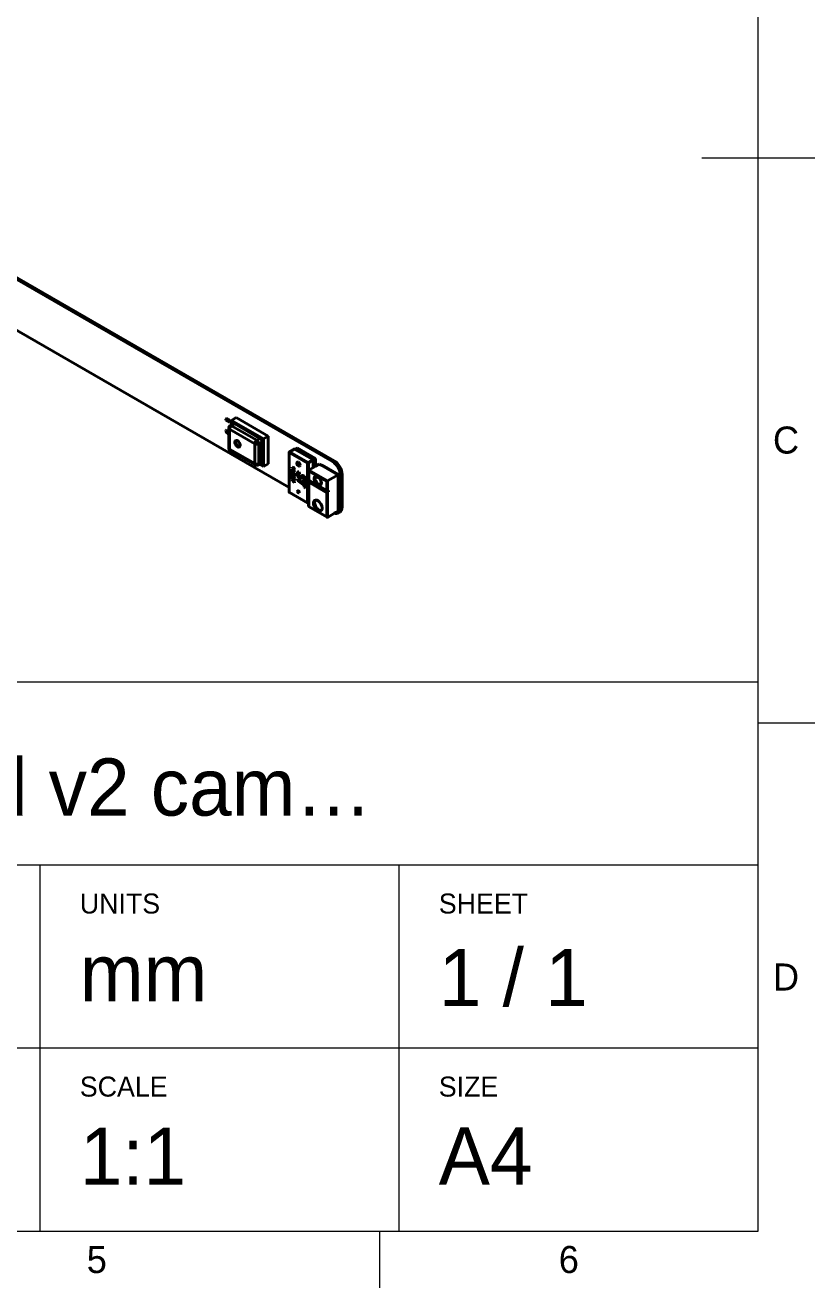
# Model space of a CAD drawing. Header units: millimetres. Extents: x 15 to 292, y 5 to 205.
# Drawn here: x 222.2 to 292, y 5 to 116.7 of the extents above; entities that cross this region are included whole.
import ezdxf

# ---------------------------------------------------------------- set-up
doc = ezdxf.new("R2010")
doc.units = ezdxf.units.MM
doc.layers.add('Border', color=7, linetype='Continuous')
doc.layers.add('Geometries', color=7, linetype='Continuous')
doc.styles.add('Shapr0', font='txt', dxfattribs={"height": 2.3925})
doc.styles.add('Shapr1', font='txt', dxfattribs={"height": 2.3925})

msp = doc.modelspace()

# ---------------------------------------------------------------- linework, layer by layer
at = {"layer": 'Border', "linetype": 'Continuous', "lineweight": 15}
for p, q in [((287, 10), (287, 200)), ((282, 105), (292, 105)), ((287, 58.6), (174.1, 58.6)), ((287, 55), (292, 55)), ((287, 42.4), (174.1, 42.4)), ((223.5, 10), (223.5, 42.4)), ((255.25, 10), (255.25, 42.4)), ((287, 26.2), (174.1, 26.2)), ((20, 10), (287, 10)), ((253.5, 10), (253.5, 5))]:
    msp.add_line(p, q, dxfattribs=at)
at = {"layer": 'Geometries', "linetype": 'Continuous', "lineweight": 40}
for p, q in [((249.347, 78.105), (220.71, 94.639)), ((249.347, 78.105), (220.71, 94.639)), ((220.851, 94.721), (249.489, 78.187)), ((220.851, 94.721), (249.489, 78.187)), ((220.851, 90.067), (245.51, 75.83)), ((220.851, 90.067), (245.51, 75.83)), ((239.912, 81.789), (240.266, 81.585)), ((240.006, 81.928), (239.964, 81.904)), ((240.266, 81.585), (240.308, 81.61)), ((240.822, 82), (240.405, 81.76)), ((240.405, 81.76), (240.405, 81.35)), ((243.233, 80.127), (240.405, 81.76)), ((240.822, 82), (243.651, 80.367)), ((239.912, 80.891), (239.954, 80.916)), ((240.176, 80.739), (239.912, 80.891)), ((240.176, 81.074), (240.176, 80.82)), ((240.176, 80.82), (240.176, 80.739)), ((240.176, 80.739), (240.176, 80.561)), ((240.176, 80.561), (240.176, 79.318)), ((240.249, 79.216), (240.249, 80.972)), ((240.249, 80.972), (242.47, 79.69)), ((240.405, 81.35), (240.301, 81.29)), ((240.584, 81.453), (240.405, 81.35)), ((240.426, 81.278), (240.709, 81.441)), ((242.646, 79.996), (240.426, 81.278)), ((240.709, 81.441), (242.929, 80.159)), ((242.47, 79.69), (242.47, 77.934)), ((242.929, 80.159), (242.646, 79.996)), ((242.823, 79.69), (243.106, 79.853)), ((242.823, 77.934), (242.823, 79.69)), ((243.106, 79.853), (243.106, 78.098)), ((243.651, 80.367), (243.233, 80.127)), ((243.233, 77.677), (243.233, 80.127)), ((243.651, 80.367), (243.651, 77.918)), ((242.47, 77.934), (240.249, 79.216)), ((240.301, 79.102), (242.521, 77.82)), ((245.51, 78.937), (245.51, 77.888)), ((247.151, 77.978), (245.524, 78.917)), ((245.524, 78.917), (245.524, 77.855)), ((245.959, 79.225), (245.535, 78.98)), ((245.984, 79.223), (245.56, 78.978)), ((245.56, 78.978), (247.186, 78.039)), ((247.61, 78.284), (245.984, 79.223)), ((246.034, 79.211), (246.009, 79.225)), ((246.231, 79.325), (246.034, 79.211)), ((247.635, 78.286), (246.034, 79.211)), ((247.858, 78.386), (246.231, 79.325)), ((247.186, 78.039), (247.61, 78.284)), ((247.646, 78.223), (247.221, 77.978)), ((247.646, 77.587), (247.646, 78.223)), ((247.858, 78.386), (247.654, 78.268)), ((247.66, 77.596), (247.66, 78.243)), ((247.858, 77.71), (247.858, 78.386)), ((242.771, 77.82), (242.879, 77.882)), ((243.106, 78.098), (242.823, 77.934)), ((242.879, 77.882), (243.054, 77.983)), ((242.879, 77.882), (243.233, 77.677)), ((243.651, 77.918), (243.233, 77.677)), ((245.524, 77.855), (245.524, 76.484)), ((245.776, 77.605), (245.777, 77.606)), ((245.776, 77.564), (245.776, 77.605)), ((245.776, 77.605), (245.988, 77.544)), ((245.988, 77.312), (245.776, 77.564)), ((245.776, 77.431), (245.777, 77.432)), ((245.776, 77.311), (245.776, 77.431)), ((245.776, 77.431), (245.988, 77.274)), ((245.811, 77.285), (245.776, 77.311)), ((245.777, 77.606), (245.989, 77.545)), ((245.777, 77.432), (245.989, 77.275)), ((245.792, 77.259), (245.791, 77.259)), ((245.791, 77.259), (245.791, 77.259)), ((245.806, 77.188), (245.807, 77.188)), ((245.811, 77.361), (245.811, 77.285)), ((245.812, 77.36), (245.811, 77.361)), ((245.811, 77.285), (245.812, 77.286)), ((245.988, 77.23), (245.812, 77.36)), ((245.812, 77.36), (245.812, 77.286)), ((245.815, 77.264), (245.816, 77.265)), ((245.815, 77.264), (245.831, 77.214)), ((245.816, 77.265), (245.831, 77.215)), ((245.817, 77.21), (245.817, 77.21)), ((245.817, 77.21), (245.817, 77.21)), ((245.831, 77.214), (245.831, 77.215)), ((245.835, 77.543), (245.988, 77.361)), ((245.836, 77.543), (245.835, 77.543)), ((245.988, 77.499), (245.836, 77.543)), ((245.836, 77.543), (245.989, 77.361)), ((245.848, 77.126), (245.848, 77.126)), ((245.866, 77.167), (245.876, 77.201)), ((245.871, 77.121), (245.873, 77.122)), ((245.873, 77.122), (245.873, 77.122)), ((245.873, 77.122), (245.873, 77.122)), ((245.873, 77.122), (245.873, 77.122)), ((245.876, 77.201), (245.988, 77.102)), ((245.876, 77.201), (245.877, 77.201)), ((245.877, 77.201), (245.989, 77.102)), ((245.912, 77.127), (245.911, 77.128)), ((245.953, 77.088), (245.912, 77.127)), ((245.915, 77.104), (245.915, 77.104)), ((245.988, 77.544), (245.989, 77.545)), ((245.988, 77.544), (245.988, 77.499)), ((245.988, 77.499), (245.989, 77.499)), ((245.988, 77.361), (245.988, 77.312)), ((245.988, 77.361), (245.989, 77.361)), ((245.988, 77.312), (245.989, 77.312)), ((245.988, 77.274), (245.989, 77.275)), ((245.988, 77.274), (245.988, 77.23)), ((245.988, 77.23), (245.989, 77.23)), ((245.988, 77.102), (245.988, 76.988)), ((245.988, 77.102), (245.989, 77.102)), ((245.989, 77.545), (245.989, 77.499)), ((245.989, 77.361), (245.989, 77.312)), ((245.989, 77.275), (245.989, 77.23)), ((245.989, 77.102), (245.989, 76.989)), ((246.301, 77.194), (246.302, 77.195)), ((246.302, 77.195), (246.301, 77.194)), ((246.36, 77.216), (246.443, 77.047)), ((246.36, 77.215), (246.36, 77.216)), ((246.36, 77.215), (246.442, 77.047)), ((247.151, 76.916), (247.151, 77.978)), ((247.221, 77.978), (247.221, 76.957)), ((247.235, 77.326), (247.235, 76.965)), ((247.25, 77.359), (247.646, 77.587)), ((247.25, 77.359), (248.918, 76.395)), ((248.848, 76.354), (247.25, 77.277)), ((247.25, 77.277), (247.25, 76.481)), ((247.646, 77.587), (247.66, 77.596)), ((247.66, 77.596), (247.858, 77.71)), ((247.858, 77.71), (248.169, 77.889)), ((248.335, 77.793), (248.169, 77.889)), ((248.335, 77.793), (248.402, 77.832)), ((249.82, 76.936), (248.335, 77.793)), ((249.887, 76.975), (248.402, 77.832)), ((249.489, 78.187), (249.347, 78.105)), ((249.489, 78.187), (249.347, 78.105)), ((245.524, 76.484), (245.51, 76.476)), ((245.51, 76.476), (245.51, 75.83)), ((245.524, 76.467), (245.51, 76.476)), ((245.524, 76.484), (245.524, 76.467)), ((245.524, 76.467), (245.524, 75.406)), ((245.776, 76.783), (245.776, 76.904)), ((245.776, 76.904), (245.777, 76.904)), ((245.776, 76.904), (245.988, 76.747)), ((245.811, 76.758), (245.776, 76.783)), ((245.776, 76.573), (245.777, 76.574)), ((245.776, 76.573), (245.886, 76.421)), ((245.776, 76.52), (245.776, 76.573)), ((245.846, 76.424), (245.776, 76.52)), ((245.776, 76.429), (245.777, 76.429)), ((245.776, 76.429), (245.846, 76.424)), ((245.776, 76.381), (245.776, 76.429)), ((245.883, 76.374), (245.776, 76.381)), ((245.777, 76.904), (245.989, 76.747)), ((245.777, 76.574), (245.887, 76.422)), ((245.777, 76.429), (245.846, 76.424)), ((245.785, 76.727), (245.785, 76.728)), ((245.786, 76.728), (245.785, 76.727)), ((245.789, 77.067), (245.788, 77.066)), ((245.788, 77.066), (245.789, 77.066)), ((245.806, 77), (245.807, 77.001)), ((245.806, 76.67), (245.807, 76.671)), ((245.811, 77.017), (245.813, 77.018)), ((245.811, 76.833), (245.811, 76.758)), ((245.812, 76.833), (245.811, 76.833)), ((245.811, 76.758), (245.812, 76.758)), ((245.811, 76.682), (245.813, 76.683)), ((245.811, 76.682), (245.811, 76.682)), ((245.812, 76.833), (245.812, 76.758)), ((245.988, 76.702), (245.812, 76.833)), ((245.814, 77.019), (245.813, 77.018)), ((245.814, 77.019), (245.813, 77.018)), ((245.815, 77.02), (245.814, 77.019)), ((245.814, 77.019), (245.814, 77.019)), ((245.838, 77.059), (245.839, 77.059)), ((245.838, 77.059), (245.838, 77.015)), ((245.838, 77.015), (245.839, 77.016)), ((245.839, 77.059), (245.839, 77.016)), ((245.842, 76.944), (245.843, 76.944)), ((245.846, 76.424), (245.846, 76.424)), ((245.85, 76.669), (245.848, 76.671)), ((245.85, 76.713), (245.851, 76.714)), ((245.862, 76.94), (245.864, 76.941)), ((245.864, 76.942), (245.864, 76.941)), ((245.864, 76.941), (245.864, 76.942)), ((245.864, 76.942), (245.865, 76.942)), ((245.874, 76.968), (245.875, 76.968)), ((245.874, 76.968), (245.906, 76.944)), ((245.875, 76.968), (245.907, 76.944)), ((245.879, 76.897), (245.879, 76.897)), ((245.879, 76.897), (245.879, 76.897)), ((245.988, 76.228), (245.883, 76.374)), ((245.889, 76.906), (245.886, 76.903)), ((245.886, 76.421), (245.887, 76.422)), ((245.886, 76.421), (245.988, 76.414)), ((245.887, 76.422), (245.989, 76.415)), ((245.889, 76.906), (245.889, 76.906)), ((245.901, 77.07), (245.901, 77.07)), ((245.901, 77.07), (245.901, 77.07)), ((245.906, 76.944), (245.907, 76.944)), ((245.914, 76.557), (245.915, 76.557)), ((245.923, 76.371), (245.988, 76.281)), ((245.924, 76.371), (245.923, 76.371)), ((245.988, 76.367), (245.924, 76.371)), ((245.924, 76.371), (245.989, 76.282)), ((245.932, 76.651), (245.933, 76.651)), ((245.937, 76.886), (245.938, 76.886)), ((245.939, 76.973), (245.94, 76.973)), ((245.939, 76.929), (245.939, 76.973)), ((245.953, 77.012), (245.953, 77.088)), ((245.988, 76.988), (245.953, 77.012)), ((245.953, 76.883), (245.953, 76.884)), ((245.953, 76.547), (245.955, 76.548)), ((245.979, 76.837), (245.979, 76.837)), ((245.979, 76.837), (245.979, 76.837)), ((245.979, 76.501), (245.979, 76.502)), ((245.988, 76.988), (245.989, 76.989)), ((245.988, 76.747), (245.988, 76.702)), ((245.988, 76.747), (245.989, 76.747)), ((245.988, 76.702), (245.989, 76.703)), ((245.988, 76.414), (245.989, 76.415)), ((245.988, 76.414), (245.988, 76.367)), ((245.988, 76.367), (245.989, 76.367)), ((245.988, 76.281), (245.989, 76.282)), ((245.988, 76.281), (245.988, 76.228)), ((245.988, 76.228), (245.989, 76.229)), ((245.989, 76.747), (245.989, 76.703)), ((245.989, 76.415), (245.989, 76.367)), ((245.989, 76.282), (245.989, 76.229)), ((245.993, 76.871), (245.994, 76.872)), ((245.993, 76.533), (245.994, 76.533)), ((246.241, 76.585), (246.241, 76.585)), ((246.241, 76.585), (246.83, 76.15)), ((246.241, 76.585), (246.83, 76.151)), ((246.241, 76.437), (246.241, 76.585)), ((246.83, 76.002), (246.241, 76.437)), ((246.34, 76.947), (246.341, 76.948)), ((246.384, 77.029), (246.384, 77.029)), ((246.384, 77.029), (246.384, 77.028)), ((246.384, 77.029), (246.384, 77.029)), ((246.384, 77.029), (246.385, 77.029)), ((246.417, 77.042), (246.414, 77.041)), ((246.417, 76.807), (246.417, 76.808)), ((246.442, 77.047), (246.443, 77.047)), ((246.565, 76.836), (246.565, 76.837)), ((246.565, 76.836), (246.565, 76.837)), ((246.582, 76.635), (246.581, 76.635)), ((246.644, 76.663), (246.644, 76.663)), ((246.679, 76.882), (246.679, 76.882)), ((246.764, 76.523), (246.774, 76.525)), ((246.764, 76.522), (246.764, 76.523)), ((246.849, 76.359), (246.764, 76.522)), ((246.781, 76.859), (246.782, 76.859)), ((246.81, 76.54), (246.809, 76.54)), ((246.809, 76.54), (246.81, 76.54)), ((246.83, 76.336), (246.83, 76.337)), ((246.83, 76.337), (246.948, 76.25)), ((246.83, 76.151), (246.83, 76.336)), ((246.83, 76.336), (246.948, 76.25)), ((246.83, 76.15), (246.83, 76.151)), ((246.83, 75.843), (246.83, 76.002)), ((246.85, 76.359), (246.849, 76.359)), ((246.892, 76.376), (246.891, 76.376)), ((246.891, 76.376), (246.892, 76.376)), ((246.9, 76.741), (246.901, 76.741)), ((246.948, 76.25), (246.948, 75.758)), ((246.948, 76.25), (246.948, 76.25)), ((246.948, 76.25), (246.948, 75.758)), ((246.966, 76.535), (246.966, 76.535)), ((247.151, 75.528), (247.151, 76.916)), ((247.186, 76.92), (247.235, 76.948)), ((247.221, 76.957), (247.235, 76.965)), ((247.235, 76.965), (247.235, 76.948)), ((247.235, 76.948), (247.235, 76.472)), ((247.235, 76.472), (247.25, 76.481)), ((247.235, 76.472), (247.32, 76.423)), ((247.235, 76.326), (247.235, 75.577)), ((247.25, 76.481), (248.848, 75.558)), ((247.32, 76.399), (247.25, 76.358)), ((247.25, 76.358), (248.918, 75.395)), ((248.848, 75.354), (247.25, 76.277)), ((247.25, 76.277), (247.25, 74.142)), ((247.32, 76.423), (247.32, 76.399)), ((247.32, 76.423), (248.883, 75.521)), ((247.32, 76.399), (248.989, 75.436)), ((247.907, 76.818), (247.906, 76.818)), ((247.916, 76.824), (247.909, 76.82)), ((247.916, 76.824), (247.911, 76.826)), ((247.916, 76.824), (247.916, 76.824)), ((247.96, 76.798), (247.916, 76.824)), ((248.186, 76.667), (247.96, 76.798)), ((248.208, 76.63), (247.96, 76.774)), ((248.34, 76.098), (248.329, 76.093)), ((248.848, 76.354), (248.918, 76.395)), ((248.848, 75.558), (248.848, 76.354)), ((248.918, 76.395), (249.838, 76.926)), ((248.918, 76.395), (248.918, 75.517)), ((249.82, 76.936), (249.887, 76.975)), ((249.838, 76.926), (249.82, 76.936)), ((249.838, 73.901), (249.838, 76.926)), ((249.887, 73.929), (249.887, 76.975)), ((250.196, 76.962), (250.055, 76.881)), ((250.196, 76.962), (250.055, 76.881)), ((250.055, 74.023), (250.055, 76.881)), ((250.055, 74.023), (250.055, 76.881)), ((250.196, 74.104), (250.196, 76.962)), ((250.196, 74.104), (250.196, 76.962)), ((245.51, 75.83), (245.51, 75.426)), ((245.524, 75.406), (247.151, 74.467)), ((245.535, 75.383), (247.161, 74.444)), ((246.948, 75.758), (246.83, 75.843)), ((246.948, 75.758), (246.948, 75.758)), ((247.151, 75.528), (247.235, 75.577)), ((247.221, 75.487), (247.151, 75.528)), ((247.151, 74.467), (247.151, 75.528)), ((247.235, 75.495), (247.221, 75.487)), ((247.221, 75.487), (247.221, 74.467)), ((247.235, 75.577), (247.235, 75.495)), ((247.235, 75.495), (247.235, 74.475)), ((248.918, 75.395), (248.848, 75.354)), ((248.848, 73.219), (248.848, 75.354)), ((248.989, 75.558), (248.918, 75.517)), ((248.989, 75.436), (248.918, 75.395)), ((248.918, 75.395), (248.918, 73.178)), ((248.989, 75.436), (248.989, 75.558)), ((247.211, 74.444), (247.235, 74.458)), ((247.221, 74.467), (247.235, 74.475)), ((247.235, 74.475), (247.235, 74.458)), ((247.235, 74.458), (247.235, 74.133)), ((247.25, 74.142), (247.235, 74.133)), ((247.235, 74.133), (248.883, 73.182)), ((247.25, 74.142), (248.848, 73.219)), ((249.838, 73.901), (249.887, 73.929)), ((249.838, 73.709), (249.838, 73.901)), ((250.055, 74.023), (250.196, 74.104)), ((250.055, 74.023), (250.196, 74.104)), ((248.918, 73.178), (249.537, 73.535)), ((249.537, 73.535), (249.838, 73.709)), ((249.847, 73.565), (249.989, 73.647)), ((249.847, 73.565), (249.989, 73.647))]:
    msp.add_line(p, q, dxfattribs=at)
at = {"layer": 'Geometries', "linetype": 'Continuous', "lineweight": 40, "flags": 128}
for points in [[(245.77, 77.212), (245.771, 77.218), (245.771, 77.224), (245.772, 77.229), (245.773, 77.235), (245.775, 77.24), (245.777, 77.244), (245.779, 77.248), (245.782, 77.252), (245.785, 77.255), (245.786, 77.255)], [(245.854, 77.078), (245.849, 77.081), (245.843, 77.085), (245.838, 77.089), (245.832, 77.093), (245.827, 77.098), (245.821, 77.103), (245.816, 77.108), (245.81, 77.114), (245.805, 77.121), (245.8, 77.128), (245.795, 77.135), (245.791, 77.143), (245.787, 77.149), (245.784, 77.156), (245.781, 77.162), (245.778, 77.169), (245.776, 77.175), (245.774, 77.182), (245.773, 77.188), (245.772, 77.194), (245.771, 77.2), (245.771, 77.206), (245.77, 77.212)], [(245.786, 77.255), (245.789, 77.258), (245.791, 77.259)], [(245.791, 77.259), (245.793, 77.26), (245.797, 77.262), (245.801, 77.263)], [(245.801, 77.263), (245.802, 77.263), (245.806, 77.264), (245.811, 77.265), (245.816, 77.265)], [(245.801, 77.263), (245.805, 77.264), (245.81, 77.264), (245.815, 77.264)], [(245.812, 77.207), (245.812, 77.206), (245.81, 77.204), (245.808, 77.201), (245.807, 77.198), (245.806, 77.195), (245.806, 77.192), (245.806, 77.188)], [(245.806, 77.188), (245.806, 77.184), (245.806, 77.18), (245.807, 77.177), (245.808, 77.173), (245.81, 77.169), (245.811, 77.165), (245.814, 77.16), (245.816, 77.156), (245.819, 77.151), (245.822, 77.147), (245.826, 77.143), (245.83, 77.139), (245.835, 77.135), (245.839, 77.132), (245.843, 77.129), (245.848, 77.126)], [(245.812, 77.207), (245.811, 77.204), (245.809, 77.202), (245.808, 77.199), (245.807, 77.196), (245.807, 77.192), (245.807, 77.188)], [(245.807, 77.188), (245.807, 77.185), (245.807, 77.181), (245.808, 77.177), (245.809, 77.173), (245.81, 77.169), (245.812, 77.165), (245.814, 77.16), (245.817, 77.156), (245.82, 77.152), (245.823, 77.148), (245.827, 77.143), (245.831, 77.139), (245.835, 77.135), (245.84, 77.132), (245.844, 77.129), (245.848, 77.126)], [(245.817, 77.21), (245.814, 77.209), (245.812, 77.207)], [(245.824, 77.213), (245.82, 77.212), (245.817, 77.21), (245.817, 77.21)], [(245.831, 77.214), (245.827, 77.214), (245.824, 77.213)], [(245.848, 77.126), (245.852, 77.125), (245.855, 77.123), (245.859, 77.122), (245.862, 77.121), (245.865, 77.12), (245.869, 77.12), (245.871, 77.121)], [(245.848, 77.126), (245.851, 77.124), (245.855, 77.122), (245.858, 77.121), (245.861, 77.12), (245.865, 77.12), (245.868, 77.12), (245.871, 77.121), (245.871, 77.121)], [(245.879, 77.135), (245.879, 77.138), (245.879, 77.142), (245.878, 77.146), (245.876, 77.149), (245.875, 77.153), (245.873, 77.157), (245.871, 77.16), (245.868, 77.164), (245.866, 77.167)], [(245.873, 77.122), (245.875, 77.123), (245.876, 77.124), (245.878, 77.126), (245.878, 77.129), (245.879, 77.132), (245.879, 77.135)], [(245.915, 77.104), (245.914, 77.098), (245.914, 77.093), (245.913, 77.088), (245.912, 77.084), (245.91, 77.08), (245.908, 77.076), (245.905, 77.074)], [(245.915, 77.104), (245.915, 77.099), (245.915, 77.094), (245.914, 77.089), (245.912, 77.084), (245.911, 77.08), (245.908, 77.077), (245.906, 77.074), (245.906, 77.073)], [(245.911, 77.128), (245.912, 77.123), (245.913, 77.119), (245.914, 77.114), (245.914, 77.109), (245.915, 77.104)], [(245.912, 77.127), (245.913, 77.124), (245.914, 77.119), (245.915, 77.114), (245.915, 77.109), (245.915, 77.104)], [(246.222, 77.023), (246.223, 77.034), (246.223, 77.045), (246.224, 77.056), (246.225, 77.067), (246.227, 77.078), (246.229, 77.088), (246.231, 77.097), (246.234, 77.107), (246.237, 77.116), (246.24, 77.124), (246.244, 77.133), (246.248, 77.141), (246.253, 77.149), (246.258, 77.156), (246.263, 77.163), (246.269, 77.169), (246.269, 77.169)], [(246.269, 77.169), (246.276, 77.176), (246.283, 77.182), (246.291, 77.188), (246.299, 77.193), (246.301, 77.194)], [(246.302, 77.195), (246.307, 77.198), (246.316, 77.202), (246.324, 77.205), (246.333, 77.208), (246.341, 77.211)], [(246.341, 77.211), (246.342, 77.211), (246.351, 77.214), (246.36, 77.216)], [(246.341, 77.211), (246.35, 77.213), (246.36, 77.215)], [(247.235, 77.326), (247.235, 77.332), (247.236, 77.337), (247.237, 77.342), (247.239, 77.347), (247.241, 77.351), (247.244, 77.354), (247.247, 77.357), (247.25, 77.359)], [(247.25, 77.277), (247.247, 77.283), (247.244, 77.288), (247.241, 77.295), (247.239, 77.301), (247.237, 77.307), (247.236, 77.314), (247.235, 77.32), (247.235, 77.326)], [(245.77, 77.025), (245.771, 77.03), (245.771, 77.035), (245.772, 77.04), (245.773, 77.045), (245.774, 77.049), (245.776, 77.053), (245.778, 77.057), (245.781, 77.06), (245.781, 77.061)], [(245.84, 76.901), (245.835, 76.904), (245.83, 76.908), (245.825, 76.911), (245.82, 76.916), (245.816, 76.92), (245.811, 76.925), (245.807, 76.931), (245.802, 76.937), (245.797, 76.943), (245.793, 76.95), (245.789, 76.956), (245.786, 76.963), (245.783, 76.97), (245.78, 76.977), (245.777, 76.984), (245.775, 76.992), (245.773, 76.999), (245.772, 77.005), (245.771, 77.012), (245.771, 77.019), (245.77, 77.025)], [(245.77, 76.696), (245.771, 76.7), (245.771, 76.704), (245.772, 76.708), (245.773, 76.712), (245.774, 76.715), (245.776, 76.719), (245.778, 76.721), (245.78, 76.724), (245.781, 76.724)], [(245.787, 76.636), (245.785, 76.639), (245.782, 76.645), (245.78, 76.652), (245.777, 76.658), (245.775, 76.665), (245.774, 76.671), (245.772, 76.676), (245.772, 76.681), (245.771, 76.686), (245.771, 76.691), (245.77, 76.696)], [(245.781, 77.061), (245.784, 77.063), (245.787, 77.066), (245.788, 77.066)], [(245.781, 76.724), (245.783, 76.726), (245.785, 76.727)], [(245.785, 76.728), (245.786, 76.728), (245.79, 76.729)], [(245.909, 76.516), (245.899, 76.522), (245.889, 76.528), (245.879, 76.535), (245.869, 76.543), (245.859, 76.551), (245.851, 76.558), (245.843, 76.565), (245.836, 76.572), (245.829, 76.58), (245.821, 76.587), (245.816, 76.594), (245.81, 76.601), (245.805, 76.608), (245.8, 76.615), (245.796, 76.621), (245.792, 76.627), (245.789, 76.633), (245.787, 76.636)], [(245.789, 77.066), (245.791, 77.068), (245.795, 77.069)], [(245.79, 76.729), (245.794, 76.73), (245.798, 76.731), (245.803, 76.731), (245.809, 76.73), (245.814, 76.729), (245.82, 76.727), (245.826, 76.725), (245.832, 76.723), (245.838, 76.72), (245.844, 76.717), (245.85, 76.713)], [(245.79, 76.73), (245.791, 76.73), (245.794, 76.731), (245.798, 76.731), (245.804, 76.731), (245.809, 76.731), (245.815, 76.729), (245.821, 76.728), (245.827, 76.726), (245.833, 76.723), (245.839, 76.72), (245.845, 76.717), (245.851, 76.714)], [(245.795, 77.069), (245.796, 77.07), (245.8, 77.071), (245.805, 77.071), (245.809, 77.071), (245.814, 77.07), (245.819, 77.068), (245.824, 77.067), (245.829, 77.065), (245.834, 77.062), (245.839, 77.059)], [(245.795, 77.069), (245.799, 77.07), (245.804, 77.07), (245.809, 77.07), (245.813, 77.069), (245.818, 77.068), (245.823, 77.066), (245.828, 77.064), (245.833, 77.062), (245.838, 77.059)], [(245.811, 77.017), (245.811, 77.017), (245.809, 77.014), (245.808, 77.011), (245.807, 77.008), (245.806, 77.004), (245.806, 77)], [(245.806, 77), (245.806, 76.996), (245.806, 76.992), (245.807, 76.988), (245.809, 76.984), (245.81, 76.979), (245.812, 76.975), (245.815, 76.971), (245.817, 76.967), (245.82, 76.964), (245.823, 76.96), (245.827, 76.956), (245.831, 76.952), (245.834, 76.949), (245.838, 76.946), (245.842, 76.944)], [(245.811, 76.682), (245.809, 76.68), (245.808, 76.679), (245.807, 76.677), (245.806, 76.675), (245.806, 76.673), (245.806, 76.67)], [(245.806, 76.67), (245.806, 76.667), (245.807, 76.663), (245.808, 76.659), (245.809, 76.655), (245.811, 76.652), (245.813, 76.648), (245.815, 76.644), (245.818, 76.64), (245.82, 76.636), (245.823, 76.632), (245.828, 76.626), (245.833, 76.621), (245.838, 76.616), (245.843, 76.611), (245.847, 76.606), (245.852, 76.602), (245.861, 76.594), (245.87, 76.587), (245.879, 76.58), (245.888, 76.574), (245.897, 76.568), (245.906, 76.562), (245.914, 76.557)], [(245.812, 77.017), (245.81, 77.015), (245.808, 77.012), (245.807, 77.008), (245.807, 77.005), (245.807, 77.001)], [(245.807, 77.001), (245.807, 76.997), (245.807, 76.993), (245.808, 76.988), (245.809, 76.984), (245.811, 76.98), (245.813, 76.976), (245.815, 76.972), (245.818, 76.968), (245.821, 76.964), (245.824, 76.96), (245.828, 76.956), (245.831, 76.953), (245.835, 76.949), (245.839, 76.947), (245.843, 76.944)], [(245.811, 76.682), (245.81, 76.681), (245.809, 76.679), (245.808, 76.678), (245.807, 76.676), (245.807, 76.673), (245.807, 76.671)], [(245.807, 76.671), (245.807, 76.667), (245.807, 76.663), (245.809, 76.66), (245.81, 76.656), (245.812, 76.652), (245.813, 76.648), (245.816, 76.644), (245.818, 76.64), (245.821, 76.636), (245.824, 76.632), (245.829, 76.627), (245.833, 76.621), (245.838, 76.616), (245.843, 76.612), (245.848, 76.607), (245.853, 76.602), (245.862, 76.595), (245.871, 76.587), (245.879, 76.581), (245.888, 76.574), (245.897, 76.568), (245.906, 76.562), (245.915, 76.557)], [(245.811, 76.682), (245.811, 76.682), (245.811, 76.682)], [(245.848, 76.671), (245.845, 76.672), (245.841, 76.674), (245.836, 76.677), (245.832, 76.679), (245.827, 76.681), (245.823, 76.682), (245.82, 76.683), (245.816, 76.683), (245.813, 76.683)], [(245.838, 77.015), (245.834, 77.017), (245.829, 77.019), (245.825, 77.02), (245.822, 77.02), (245.82, 77.02), (245.818, 77.02), (245.815, 77.02)], [(245.874, 76.895), (245.873, 76.894), (245.869, 76.894), (245.865, 76.893), (245.861, 76.893), (245.857, 76.894), (245.853, 76.895), (245.849, 76.897), (245.844, 76.899), (245.84, 76.901)], [(245.842, 76.944), (245.846, 76.942), (245.849, 76.941), (245.852, 76.94), (245.855, 76.94), (245.858, 76.94), (245.861, 76.94), (245.862, 76.94)], [(245.843, 76.944), (245.846, 76.943), (245.85, 76.941), (245.853, 76.94), (245.856, 76.94), (245.859, 76.94), (245.862, 76.941)], [(245.85, 76.713), (245.859, 76.708), (245.869, 76.702), (245.878, 76.696), (245.887, 76.689), (245.897, 76.682), (245.904, 76.676), (245.911, 76.67), (245.918, 76.664), (245.925, 76.657), (245.932, 76.651)], [(245.951, 76.58), (245.947, 76.586), (245.943, 76.591), (245.939, 76.596), (245.935, 76.601), (245.93, 76.606), (245.926, 76.61), (245.921, 76.615), (245.913, 76.622), (245.905, 76.63), (245.896, 76.637), (245.887, 76.644), (245.878, 76.651), (245.869, 76.658), (245.859, 76.664), (245.85, 76.669)], [(245.851, 76.714), (245.86, 76.708), (245.869, 76.702), (245.879, 76.696), (245.888, 76.689), (245.897, 76.682), (245.905, 76.677), (245.912, 76.671), (245.919, 76.664), (245.926, 76.658), (245.933, 76.651)], [(245.897, 77.068), (245.896, 77.068), (245.892, 77.067), (245.888, 77.067), (245.884, 77.067), (245.879, 77.068), (245.874, 77.069), (245.869, 77.071), (245.864, 77.073), (245.859, 77.075), (245.854, 77.078)], [(245.865, 76.942), (245.866, 76.943), (245.868, 76.945)], [(245.868, 76.945), (245.87, 76.947), (245.871, 76.95), (245.872, 76.953), (245.873, 76.957), (245.873, 76.961), (245.874, 76.964), (245.874, 76.968)], [(245.879, 76.897), (245.877, 76.896), (245.874, 76.895)], [(245.886, 76.903), (245.883, 76.9), (245.88, 76.898), (245.879, 76.897)], [(245.889, 76.906), (245.887, 76.903), (245.886, 76.903)], [(245.939, 76.841), (245.935, 76.844), (245.93, 76.847), (245.925, 76.852), (245.92, 76.856), (245.916, 76.861), (245.911, 76.867), (245.907, 76.872), (245.903, 76.879), (245.899, 76.885), (245.895, 76.892), (245.892, 76.899), (245.889, 76.906)], [(245.901, 77.07), (245.899, 77.069), (245.897, 77.068)], [(245.905, 77.074), (245.903, 77.071), (245.901, 77.07)], [(245.906, 76.944), (245.907, 76.939), (245.907, 76.934), (245.908, 76.929), (245.909, 76.924), (245.91, 76.92), (245.912, 76.915), (245.914, 76.911), (245.916, 76.907), (245.919, 76.903), (245.921, 76.9), (245.924, 76.896), (245.928, 76.893), (245.931, 76.89), (245.934, 76.888), (245.937, 76.886)], [(245.907, 76.944), (245.907, 76.94), (245.908, 76.935), (245.909, 76.929), (245.91, 76.924), (245.911, 76.92), (245.913, 76.916), (245.915, 76.912), (245.917, 76.908), (245.919, 76.904), (245.922, 76.9), (245.925, 76.897), (245.928, 76.893), (245.931, 76.891), (245.935, 76.888), (245.938, 76.886)], [(245.973, 76.499), (245.972, 76.498), (245.968, 76.498), (245.964, 76.497), (245.959, 76.497), (245.954, 76.498), (245.949, 76.499), (245.944, 76.5), (245.939, 76.502), (245.934, 76.504), (245.926, 76.507), (245.917, 76.511), (245.909, 76.516)], [(245.914, 76.557), (245.919, 76.554), (245.924, 76.552), (245.928, 76.55), (245.933, 76.548), (245.937, 76.546), (245.942, 76.545), (245.945, 76.544), (245.948, 76.545), (245.951, 76.545), (245.953, 76.546)], [(245.915, 76.557), (245.92, 76.555), (245.924, 76.552), (245.929, 76.55), (245.933, 76.548), (245.938, 76.546), (245.942, 76.545), (245.945, 76.545), (245.948, 76.545), (245.951, 76.546), (245.953, 76.547)], [(245.932, 76.651), (245.938, 76.645), (245.944, 76.638), (245.95, 76.632), (245.955, 76.625), (245.96, 76.618), (245.965, 76.611), (245.97, 76.604), (245.975, 76.596), (245.979, 76.588), (245.981, 76.582), (245.984, 76.576), (245.987, 76.569), (245.989, 76.563), (245.99, 76.557), (245.991, 76.552), (245.992, 76.547), (245.993, 76.542), (245.993, 76.537), (245.993, 76.533)], [(245.933, 76.651), (245.939, 76.645), (245.945, 76.639), (245.95, 76.632), (245.956, 76.626), (245.961, 76.619), (245.966, 76.612), (245.971, 76.604), (245.975, 76.597), (245.979, 76.589), (245.982, 76.583), (245.985, 76.576), (245.987, 76.57), (245.989, 76.563), (245.991, 76.557), (245.992, 76.552), (245.993, 76.547), (245.994, 76.542), (245.994, 76.538), (245.994, 76.533)], [(245.937, 76.886), (245.94, 76.884), (245.943, 76.883), (245.946, 76.882), (245.948, 76.882), (245.951, 76.882), (245.953, 76.883), (245.953, 76.883)], [(245.938, 76.886), (245.941, 76.885), (245.944, 76.884), (245.946, 76.883), (245.949, 76.883), (245.952, 76.883), (245.953, 76.884)], [(245.939, 76.973), (245.944, 76.969), (245.948, 76.965), (245.953, 76.961), (245.957, 76.957), (245.961, 76.952), (245.966, 76.947), (245.97, 76.941), (245.974, 76.934), (245.978, 76.928), (245.982, 76.921), (245.985, 76.914), (245.987, 76.908), (245.989, 76.902), (245.991, 76.895), (245.992, 76.889), (245.993, 76.883), (245.993, 76.877), (245.993, 76.871)], [(245.958, 76.894), (245.958, 76.898), (245.957, 76.901), (245.956, 76.905), (245.955, 76.908), (245.953, 76.912), (245.951, 76.916), (245.949, 76.919), (245.947, 76.922), (245.944, 76.924), (245.942, 76.927), (245.939, 76.929)], [(245.975, 76.835), (245.974, 76.835), (245.97, 76.834), (245.966, 76.833), (245.962, 76.833), (245.958, 76.834), (245.953, 76.835), (245.949, 76.836), (245.944, 76.838), (245.939, 76.841)], [(245.94, 76.973), (245.944, 76.97), (245.949, 76.966), (245.954, 76.962), (245.958, 76.957), (245.962, 76.953), (245.966, 76.948), (245.971, 76.941), (245.975, 76.935), (245.979, 76.928), (245.983, 76.921), (245.985, 76.915), (245.988, 76.908), (245.99, 76.902), (245.991, 76.896), (245.993, 76.89), (245.994, 76.883), (245.994, 76.877), (245.994, 76.872)], [(245.958, 76.558), (245.958, 76.561), (245.957, 76.564), (245.957, 76.567), (245.956, 76.57), (245.954, 76.574), (245.952, 76.577), (245.951, 76.58)], [(245.953, 76.884), (245.955, 76.884), (245.956, 76.886), (245.957, 76.887), (245.958, 76.889), (245.958, 76.892), (245.958, 76.894)], [(245.953, 76.546), (245.953, 76.546), (245.953, 76.547)], [(245.955, 76.548), (245.956, 76.55), (245.957, 76.552), (245.958, 76.555), (245.958, 76.558)], [(245.979, 76.501), (245.976, 76.5), (245.973, 76.499)], [(245.979, 76.837), (245.977, 76.836), (245.975, 76.835)], [(245.983, 76.84), (245.98, 76.838), (245.979, 76.837)], [(245.985, 76.507), (245.982, 76.504), (245.979, 76.502)], [(245.979, 76.502), (245.979, 76.502), (245.979, 76.501)], [(245.994, 76.872), (245.994, 76.867), (245.994, 76.862), (245.993, 76.857), (245.991, 76.853), (245.99, 76.849), (245.988, 76.846), (245.986, 76.843), (245.983, 76.84), (245.983, 76.84)], [(245.993, 76.871), (245.993, 76.866), (245.993, 76.861), (245.992, 76.857), (245.991, 76.853), (245.989, 76.849), (245.987, 76.845), (245.985, 76.842), (245.983, 76.84)], [(245.993, 76.533), (245.993, 76.528), (245.993, 76.524), (245.992, 76.52), (245.991, 76.516), (245.989, 76.512), (245.987, 76.509), (245.985, 76.507)], [(245.994, 76.533), (245.994, 76.529), (245.994, 76.524), (245.993, 76.52), (245.992, 76.516), (245.99, 76.513), (245.988, 76.51), (245.986, 76.507), (245.986, 76.506)], [(246.425, 76.656), (246.417, 76.661), (246.409, 76.666), (246.4, 76.672), (246.392, 76.678), (246.384, 76.684), (246.376, 76.691), (246.368, 76.698), (246.359, 76.706), (246.35, 76.715), (246.342, 76.724), (246.334, 76.733), (246.326, 76.743), (246.318, 76.753), (246.31, 76.763), (246.303, 76.774), (246.296, 76.784), (246.289, 76.795), (246.283, 76.806), (246.276, 76.817), (246.271, 76.829), (246.265, 76.84), (246.26, 76.852), (246.254, 76.863), (246.25, 76.875), (246.246, 76.887), (246.242, 76.899), (246.238, 76.91), (246.235, 76.922), (246.232, 76.933), (246.23, 76.945), (246.228, 76.956), (246.226, 76.968), (246.225, 76.979), (246.224, 76.99), (246.223, 77.001), (246.223, 77.012), (246.222, 77.023)], [(246.367, 77.016), (246.367, 77.016), (246.362, 77.011), (246.358, 77.006), (246.355, 77.001), (246.351, 76.996), (246.348, 76.99), (246.346, 76.983), (246.344, 76.978), (246.343, 76.972), (246.342, 76.966), (246.341, 76.96), (246.341, 76.954), (246.34, 76.947)], [(246.34, 76.947), (246.341, 76.941), (246.341, 76.934), (246.342, 76.927), (246.343, 76.92), (246.344, 76.913), (246.346, 76.906), (246.348, 76.899), (246.351, 76.891), (246.355, 76.883), (246.358, 76.875), (246.362, 76.867), (246.367, 76.859), (246.37, 76.853), (246.375, 76.847), (246.379, 76.841), (246.383, 76.836), (246.388, 76.83), (246.393, 76.826), (246.397, 76.821), (246.402, 76.817), (246.407, 76.814), (246.412, 76.811), (246.417, 76.807)], [(246.367, 77.016), (246.363, 77.012), (246.359, 77.007), (246.355, 77.002), (246.352, 76.996), (246.349, 76.99), (246.347, 76.984), (246.345, 76.978), (246.343, 76.973), (246.342, 76.967), (246.342, 76.961), (246.341, 76.954), (246.341, 76.948)], [(246.341, 76.948), (246.341, 76.941), (246.342, 76.934), (246.342, 76.928), (246.343, 76.921), (246.345, 76.913), (246.347, 76.906), (246.349, 76.899), (246.352, 76.891), (246.355, 76.883), (246.359, 76.875), (246.363, 76.867), (246.367, 76.86), (246.371, 76.854), (246.375, 76.848), (246.38, 76.842), (246.384, 76.836), (246.389, 76.831), (246.393, 76.826), (246.398, 76.822), (246.403, 76.818), (246.408, 76.814), (246.413, 76.811), (246.417, 76.808)], [(246.384, 77.028), (246.378, 77.025), (246.372, 77.02), (246.367, 77.016)], [(246.414, 77.041), (246.405, 77.038), (246.397, 77.035), (246.39, 77.032), (246.385, 77.029)], [(246.442, 77.047), (246.432, 77.045), (246.423, 77.043), (246.417, 77.042)], [(246.417, 76.808), (246.423, 76.805), (246.428, 76.803), (246.433, 76.8), (246.439, 76.799), (246.444, 76.797), (246.449, 76.796), (246.455, 76.796), (246.46, 76.795), (246.466, 76.795), (246.471, 76.796), (246.478, 76.797)], [(246.417, 76.807), (246.422, 76.805), (246.427, 76.802), (246.433, 76.8), (246.438, 76.798), (246.443, 76.797), (246.448, 76.796), (246.454, 76.795), (246.46, 76.795), (246.465, 76.795), (246.471, 76.795), (246.477, 76.797), (246.478, 76.797)], [(246.581, 76.635), (246.573, 76.633), (246.564, 76.631), (246.555, 76.629), (246.546, 76.628), (246.537, 76.627), (246.529, 76.627), (246.522, 76.627), (246.514, 76.627), (246.506, 76.628), (246.499, 76.629), (246.489, 76.631), (246.479, 76.633), (246.468, 76.636), (246.458, 76.64), (246.45, 76.643), (246.442, 76.647), (246.434, 76.651), (246.425, 76.656)], [(246.478, 76.797), (246.483, 76.798), (246.489, 76.8), (246.495, 76.802), (246.5, 76.805), (246.506, 76.807), (246.521, 76.814), (246.536, 76.821), (246.55, 76.828), (246.565, 76.836)], [(246.565, 76.837), (246.58, 76.844), (246.595, 76.852), (246.611, 76.859), (246.626, 76.866), (246.635, 76.87), (246.643, 76.873), (246.652, 76.876), (246.661, 76.878)], [(246.644, 76.663), (246.633, 76.657), (246.621, 76.651), (246.61, 76.646), (246.6, 76.642), (246.591, 76.638), (246.582, 76.635)], [(246.68, 76.682), (246.675, 76.679), (246.659, 76.671), (246.644, 76.663)], [(246.661, 76.879), (246.661, 76.879), (246.67, 76.881), (246.679, 76.882)], [(246.661, 76.878), (246.67, 76.88), (246.679, 76.882)], [(246.679, 76.882), (246.687, 76.883), (246.695, 76.883), (246.702, 76.883), (246.71, 76.883), (246.718, 76.882), (246.727, 76.88), (246.735, 76.878), (246.743, 76.876), (246.75, 76.874), (246.758, 76.871), (246.766, 76.867), (246.774, 76.863), (246.782, 76.859)], [(246.679, 76.882), (246.686, 76.882), (246.694, 76.883), (246.702, 76.883), (246.71, 76.882), (246.718, 76.881), (246.726, 76.88), (246.734, 76.878), (246.742, 76.876), (246.75, 76.873), (246.757, 76.87), (246.765, 76.867), (246.773, 76.863), (246.781, 76.859)], [(246.747, 76.71), (246.741, 76.708), (246.729, 76.704), (246.717, 76.699), (246.706, 76.694), (246.69, 76.687), (246.68, 76.682)], [(246.796, 76.704), (246.791, 76.706), (246.786, 76.708), (246.782, 76.71), (246.777, 76.711), (246.772, 76.712), (246.768, 76.712), (246.764, 76.712), (246.758, 76.712), (246.752, 76.711), (246.747, 76.71)], [(246.764, 76.522), (246.773, 76.525), (246.773, 76.525)], [(246.773, 76.525), (246.782, 76.528), (246.791, 76.531), (246.799, 76.535), (246.806, 76.538), (246.809, 76.54)], [(246.781, 76.859), (246.789, 76.854), (246.797, 76.849), (246.805, 76.843), (246.813, 76.837), (246.821, 76.831), (246.829, 76.824), (246.837, 76.817), (246.844, 76.81), (246.852, 76.802), (246.859, 76.794), (246.866, 76.786), (246.873, 76.777), (246.88, 76.768), (246.887, 76.759), (246.894, 76.75), (246.9, 76.741)], [(246.782, 76.859), (246.79, 76.854), (246.798, 76.849), (246.806, 76.843), (246.814, 76.837), (246.822, 76.831), (246.83, 76.824), (246.837, 76.818), (246.845, 76.81), (246.852, 76.803), (246.86, 76.795), (246.867, 76.786), (246.874, 76.778), (246.881, 76.769), (246.888, 76.76), (246.894, 76.75), (246.901, 76.741)], [(246.848, 76.604), (246.848, 76.61), (246.847, 76.615), (246.847, 76.621), (246.846, 76.627), (246.844, 76.632), (246.843, 76.638), (246.84, 76.645), (246.838, 76.652), (246.834, 76.659), (246.831, 76.666), (246.827, 76.671), (246.824, 76.677), (246.82, 76.682), (246.817, 76.686), (246.813, 76.69), (246.809, 76.694), (246.804, 76.698), (246.8, 76.701), (246.796, 76.704)], [(246.81, 76.54), (246.812, 76.542), (246.818, 76.546), (246.824, 76.551), (246.828, 76.555)], [(246.828, 76.555), (246.832, 76.559), (246.836, 76.564), (246.839, 76.57), (246.842, 76.575), (246.844, 76.58), (246.845, 76.584), (246.846, 76.589), (246.847, 76.594), (246.848, 76.599), (246.848, 76.604)], [(246.891, 76.376), (246.887, 76.373), (246.878, 76.369), (246.868, 76.365), (246.859, 76.362), (246.85, 76.359)], [(246.92, 76.398), (246.914, 76.392), (246.908, 76.387), (246.901, 76.382), (246.894, 76.377), (246.892, 76.376)], [(246.9, 76.741), (246.906, 76.732), (246.911, 76.723), (246.916, 76.714), (246.921, 76.705), (246.926, 76.695), (246.931, 76.686), (246.935, 76.677), (246.94, 76.666), (246.944, 76.656), (246.947, 76.645), (246.951, 76.635), (246.954, 76.624), (246.956, 76.614), (246.959, 76.603), (246.961, 76.593), (246.962, 76.583), (246.964, 76.573), (246.965, 76.563), (246.965, 76.554), (246.966, 76.544), (246.966, 76.535)], [(246.901, 76.741), (246.906, 76.732), (246.912, 76.723), (246.917, 76.714), (246.922, 76.705), (246.927, 76.696), (246.931, 76.686), (246.936, 76.677), (246.94, 76.667), (246.944, 76.656), (246.948, 76.646), (246.951, 76.635), (246.954, 76.625), (246.957, 76.614), (246.959, 76.604), (246.961, 76.594), (246.963, 76.583), (246.964, 76.573), (246.965, 76.564), (246.966, 76.554), (246.966, 76.545), (246.966, 76.535)], [(246.966, 76.535), (246.965, 76.525), (246.965, 76.515), (246.964, 76.505), (246.963, 76.496), (246.962, 76.486), (246.96, 76.478), (246.958, 76.469), (246.956, 76.461), (246.954, 76.453), (246.95, 76.444), (246.946, 76.435), (246.942, 76.427), (246.937, 76.419), (246.932, 76.412), (246.926, 76.405), (246.92, 76.398)], [(246.966, 76.535), (246.966, 76.525), (246.966, 76.515), (246.965, 76.506), (246.964, 76.496), (246.963, 76.487), (246.961, 76.478), (246.959, 76.469), (246.957, 76.461), (246.954, 76.453), (246.951, 76.444), (246.947, 76.435), (246.942, 76.427), (246.938, 76.419), (246.933, 76.412), (246.927, 76.405), (246.921, 76.399), (246.921, 76.398)], [(247.25, 76.358), (247.247, 76.356), (247.244, 76.354), (247.241, 76.35), (247.239, 76.347), (247.237, 76.342), (247.236, 76.337), (247.235, 76.332), (247.235, 76.326)], [(247.235, 76.326), (247.235, 76.32), (247.236, 76.314), (247.237, 76.307), (247.239, 76.301), (247.241, 76.294), (247.244, 76.288), (247.247, 76.282), (247.25, 76.277)], [(247.812, 76.66), (247.811, 76.657), (247.81, 76.65), (247.809, 76.643), (247.809, 76.636), (247.808, 76.629), (247.808, 76.621), (247.808, 76.614), (247.808, 76.606), (247.808, 76.599), (247.808, 76.591), (247.809, 76.584), (247.809, 76.576), (247.81, 76.568), (247.81, 76.56), (247.811, 76.553), (247.812, 76.55)], [(247.854, 76.77), (247.851, 76.765), (247.848, 76.76), (247.844, 76.755), (247.841, 76.75), (247.838, 76.745), (247.836, 76.739), (247.833, 76.734), (247.83, 76.728), (247.828, 76.722), (247.826, 76.716), (247.823, 76.71), (247.821, 76.704), (247.82, 76.697), (247.818, 76.691), (247.816, 76.684), (247.815, 76.678), (247.813, 76.671), (247.812, 76.664), (247.812, 76.66)], [(247.812, 76.55), (247.812, 76.545), (247.814, 76.537), (247.815, 76.529), (247.816, 76.521), (247.818, 76.513), (247.82, 76.505), (247.822, 76.497), (247.823, 76.489), (247.826, 76.481), (247.828, 76.473), (247.83, 76.465), (247.833, 76.457), (247.835, 76.449), (247.838, 76.441), (247.841, 76.433), (247.844, 76.425), (247.847, 76.417), (247.85, 76.409), (247.853, 76.401), (247.857, 76.393), (247.858, 76.39)], [(247.858, 76.775), (247.854, 76.77), (247.854, 76.77)], [(247.906, 76.818), (247.904, 76.817), (247.899, 76.814), (247.895, 76.81), (247.89, 76.807), (247.886, 76.804), (247.881, 76.8), (247.877, 76.796), (247.873, 76.792), (247.869, 76.788), (247.865, 76.784), (247.861, 76.779), (247.858, 76.775), (247.858, 76.775)], [(247.858, 76.39), (247.86, 76.385), (247.864, 76.377), (247.867, 76.37), (247.871, 76.362), (247.875, 76.354), (247.879, 76.346), (247.883, 76.339), (247.887, 76.331), (247.892, 76.324), (247.896, 76.316), (247.901, 76.309), (247.905, 76.301), (247.91, 76.294), (247.915, 76.287), (247.92, 76.28), (247.924, 76.272), (247.929, 76.265), (247.935, 76.258), (247.94, 76.252), (247.945, 76.245), (247.95, 76.238), (247.956, 76.232), (247.961, 76.225), (247.967, 76.219), (247.972, 76.212), (247.978, 76.206), (247.984, 76.2), (247.99, 76.194), (247.995, 76.188), (248.001, 76.182), (248.007, 76.177), (248.013, 76.171), (248.019, 76.166), (248.025, 76.16), (248.032, 76.155), (248.038, 76.15), (248.044, 76.145), (248.05, 76.14), (248.057, 76.136), (248.063, 76.131), (248.069, 76.127), (248.076, 76.122), (248.082, 76.118), (248.089, 76.114), (248.095, 76.111), (248.102, 76.107), (248.108, 76.103), (248.115, 76.1), (248.121, 76.097), (248.128, 76.094), (248.135, 76.091), (248.141, 76.088), (248.148, 76.086), (248.154, 76.083), (248.161, 76.081), (248.167, 76.079), (248.174, 76.077), (248.18, 76.076), (248.187, 76.074), (248.193, 76.073), (248.2, 76.072), (248.206, 76.071), (248.213, 76.07), (248.219, 76.069), (248.225, 76.069), (248.231, 76.069), (248.238, 76.069), (248.244, 76.069), (248.25, 76.069), (248.256, 76.069), (248.258, 76.07)], [(247.909, 76.82), (247.909, 76.82), (247.907, 76.818)], [(247.96, 76.798), (247.96, 76.797), (247.959, 76.792), (247.959, 76.788), (247.959, 76.783), (247.959, 76.778), (247.96, 76.774)], [(248.208, 76.63), (248.209, 76.634), (248.211, 76.638), (248.211, 76.638)], [(248.258, 76.07), (248.262, 76.07), (248.267, 76.071), (248.273, 76.072), (248.279, 76.073), (248.285, 76.074), (248.29, 76.076), (248.296, 76.078), (248.301, 76.079), (248.306, 76.081), (248.311, 76.084), (248.317, 76.086), (248.322, 76.088), (248.327, 76.091), (248.329, 76.093)], [(248.883, 75.521), (248.878, 75.524), (248.873, 75.528), (248.868, 75.532), (248.863, 75.537), (248.859, 75.542), (248.855, 75.547), (248.851, 75.553), (248.848, 75.558)], [(248.918, 75.517), (248.915, 75.516), (248.911, 75.515), (248.907, 75.514), (248.903, 75.514), (248.898, 75.515), (248.893, 75.516), (248.888, 75.518), (248.883, 75.521)], [(248.848, 73.219), (248.851, 73.214), (248.855, 73.208), (248.859, 73.203), (248.863, 73.198), (248.868, 73.193), (248.873, 73.189), (248.878, 73.185), (248.883, 73.182)], [(248.883, 73.182), (248.888, 73.179), (248.893, 73.177), (248.898, 73.176), (248.903, 73.175), (248.907, 73.175), (248.911, 73.175), (248.915, 73.177), (248.918, 73.178)]]:
    msp.add_lwpolyline(points, dxfattribs=at)
at = {"layer": 'Geometries', "linetype": 'Continuous', "lineweight": 40}
for centre, radius, start, end in [((240.426, 81.074), 0.25, 120, 180), ((240.426, 79.318), 0.25, 180, 240), ((245.56, 78.937), 0.05, 120, 180), ((245.984, 79.182), 0.05, 60, 120), ((247.61, 78.243), 0.05, 30, 60), ((247.61, 78.243), 0.05, 0, 30), ((242.646, 78.036), 0.25, 240, 300), ((245.56, 75.426), 0.05, 180, 240), ((247.186, 74.487), 0.05, 240, 300)]:
    msp.add_arc(centre, radius, start, end, dxfattribs=at)
for centre, major_axis, start_param, end_param in [((240.089, 81.687), (0.125, -0.217), 3.1415927, 3.9269908), ((240.089, 81.687), (0.125, -0.217), 0.7853982, 3.1415927), ((240.089, 80.789), (0.125, -0.217), 3.9269908, 6.014916), ((240.426, 81.074), (-0.25, 0), 0, 0.7853982), ((240.426, 81.074), (-0.125, -0.217), 3.9269908, 5.4977871), ((240.426, 81.074), (0.125, -0.217), 2.3561945, 3.1415927), ((240.709, 81.237), (-0.125, 0.217), 5.4977871, 6.2831853), ((240.949, 79.69), (-0.162, 0.281), 6.1082372, 9.5997261), ((241.006, 79.722), (0.162, -0.281), 3.3165408, 6.1082372), ((240.949, 79.69), (-0.162, 0.281), 3.3165408, 6.1082372), ((242.646, 79.792), (0.125, 0.217), 0.7853982, 2.3561945), ((242.646, 79.792), (-0.25, 0), 0.7853982, 2.3561945), ((242.646, 79.792), (0.125, -0.217), 0.7853982, 2.3561945), ((242.929, 79.955), (-0.125, 0.217), 3.9269908, 5.4977871), ((240.426, 79.318), (0.25, 0), 3.1415927, 3.9269908), ((240.426, 79.318), (-0.125, -0.217), 5.4977871, 6.2831853), ((245.56, 78.937), (-0.05, 0), 0, 0.7853982), ((245.56, 78.937), (-0.025, -0.0433), 3.9269908, 5.4977871), ((245.56, 78.937), (-0.025, 0.0433), 5.4977871, 6.2831853), ((245.984, 79.182), (0.025, -0.0433), 2.3561945, 3.1415927), ((245.984, 79.182), (-0.025, -0.0433), 3.1415927, 3.9269908), ((247.61, 78.243), (-0.025, -0.0433), 3.1415927, 3.9269908), ((247.61, 78.243), (-0.025, 0.0433), 3.9269908, 5.4977871), ((247.61, 78.243), (-0.05, 0), 2.3561945, 3.1415927), ((242.646, 78.036), (0.125, 0.217), 2.3561945, 3.1415927), ((242.646, 78.036), (0.25, 0), 3.9269908, 5.4977871), ((242.646, 78.036), (0.125, -0.217), 0, 0.7853982), ((242.929, 78.2), (-0.125, 0.217), 3.1415927, 3.9269908), ((245.56, 77.916), (-0.0354, -0.0612), 5.4977871, 6.2831853), ((246.338, 77.888), (0.1, -0.173), 2.3561945, 6.2831853), ((246.479, 77.969), (0.1, -0.173), 3.9269908, 5.4977871), ((246.338, 77.888), (0.1, -0.173), 0.7853982, 2.3561945), ((246.338, 77.888), (0.1, -0.173), 0, 0.7853982), ((247.186, 77.998), (-0.025, -0.0433), 3.9269908, 5.4977871), ((247.186, 77.998), (-0.05, 0), 0.7853982, 2.3561945), ((247.186, 77.998), (0.025, -0.0433), 0.7853982, 2.3561945), ((249.347, 77.289), (0.5, -0.866), 0.7853982, 2.3561945), ((249.347, 77.289), (0.5, -0.866), 0.7853982, 2.3561945), ((249.489, 77.37), (-0.5, 0.866), 3.9269908, 5.4977871), ((249.489, 77.37), (-0.5, 0.866), 3.9269908, 5.4977871), ((247.186, 76.977), (0.0354, 0.0612), 3.1415927, 3.9269908), ((247.186, 76.977), (0.0354, 0.0612), 3.9269908, 4.712389), ((248.049, 76.416), (0.225, -0.39), 2.9036515, 6.2831853), ((248.084, 76.436), (0.185, -0.32), 2.8501622, 8.1454121), ((248.155, 76.477), (0.225, -0.39), 3.3795338, 3.5973505), ((248.049, 76.416), (0.225, -0.39), 2.8032813, 2.9036515), ((248.119, 76.456), (-0.21, 0.364), 6.2531497, 6.2831764), ((248.049, 76.416), (0.225, -0.39), 1.8218862, 1.9091077), ((248.049, 76.416), (0.225, -0.39), 0.3706226, 1.8218862), ((248.155, 76.477), (0.225, -0.39), 5.8275732, 6.0452442), ((248.049, 76.416), (0.225, -0.39), 0, 0.2379411), ((248.049, 76.416), (0.225, -0.39), 0.2379411, 0.367208), ((248.119, 76.456), (-0.21, 0.364), 3.1416111, 3.1929647), ((248.049, 76.416), (0.225, -0.39), 0.367208, 0.3706226), ((245.56, 75.426), (0.05, 0), 3.1415927, 3.9269908), ((245.56, 75.426), (0.025, 0.0433), 2.3561945, 3.1415927), ((247.186, 74.487), (-0.025, -0.0433), 5.4977871, 6.2831853), ((247.186, 74.487), (0.05, 0), 3.9269908, 5.4977871), ((247.186, 74.487), (0.025, -0.0433), 0, 0.7853982), ((248.049, 74.211), (0.275, -0.476), 2.9475296, 6.4772484), ((248.155, 74.272), (0.275, -0.476), 3.3356558, 6.0891222), ((248.049, 74.211), (0.275, -0.476), 0.1940631, 2.9475296), ((249.347, 74.431), (0.5, -0.866), 0, 0.7853982), ((249.347, 74.431), (0.5, -0.866), 0, 0.7853982), ((249.489, 74.513), (-0.5, 0.866), 3.1415927, 3.9269908), ((249.489, 74.513), (-0.5, 0.866), 3.1415927, 3.9269908), ((249.347, 74.431), (0.5, -0.866), 5.768796, 6.2831853), ((249.347, 74.431), (0.5, -0.866), 5.768796, 6.2831853)]:
    msp.add_ellipse(centre, major_axis=major_axis, ratio=0.5773503, start_param=start_param, end_param=end_param, dxfattribs=at)
msp.add_ellipse((246.338, 75.438), major_axis=(0.05, -0.0866), ratio=0.5773503, dxfattribs=at)

# ---------------------------------------------------------------- texts
at = {"layer": 'Border', "linetype": 'Continuous', "lineweight": 15, "char_height": 2.393, "width": 2.3925, "style": 'Shapr0'}
for s, insert, attachment_point in [('C', (288.304, 80), 4), ('D', (288.304, 32.5), 4), ('5', (228.5, 8.696), 2), ('6', (270.25, 8.696), 2)]:
    msp.add_mtext(s, dxfattribs=dict(at, insert=insert, attachment_point=attachment_point))
at = {"layer": 'Border', "linetype": 'Continuous', "lineweight": 15, "attachment_point": 7, "style": 'Shapr1'}
for s, insert, char_height in [('Ziloo simplified v2 cam…', (177.6, 45.252), 5.06253), ('UNITS', (227, 38.092), 1.7705), ('SHEET', (258.75, 38.092), 1.7705), ('1 / 1', (258.75, 29.856), 5.0625), ('mm', (227, 30.337), 5.0625), ('SCALE', (227, 21.892), 1.7705), ('SIZE', (258.75, 21.892), 1.7705), ('1:1', (227, 14.116), 5.0625), ('A4', (258.75, 14.137), 5.0625)]:
    msp.add_mtext(s, dxfattribs=dict(at, insert=insert, char_height=char_height))

doc.saveas('drawing.dxf')
